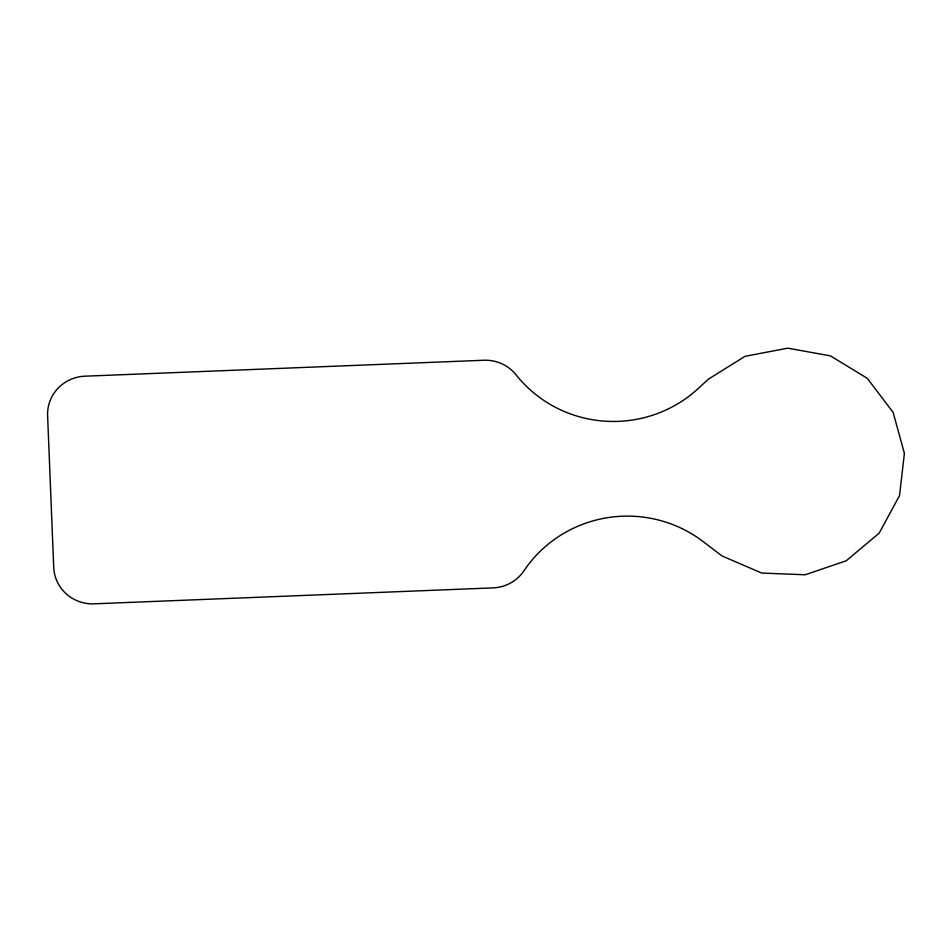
<?xml version="1.0" encoding="UTF-8"?>
<svg xmlns="http://www.w3.org/2000/svg" width="952" height="952" viewBox="0 0 952 952"><rect width="100%" height="100%" fill="white"/><g stroke="black" fill="none" stroke-linecap="round" stroke-linejoin="round"><path stroke-width="1.43" d="M904.4 453.39L899.521 495.599L879.172 533.144L846.173 560.811L805.13 574.77L761.719 573.056L721.985 555.932L703.04 541.51A123.367 120.583 -1.8 0 0 524.005 570.724A38.853 37.973 -1.8 0 1 493.053 587.884L94.069 603.83A38.853 37.973 -1.8 0 1 53.728 567.44L47.6 415.679A38.853 37.973 -1.8 0 1 84.883 376.195L483.866 360.249A38.853 37.973 -1.8 0 1 516.103 374.886A123.367 120.583 -1.8 0 0 698.054 388.666L708.407 379.158L745.071 356.31L787.721 348.17L830.43 355.858L867.272 378.313L893.131 412.394L904.4 453.39"/></g></svg>
